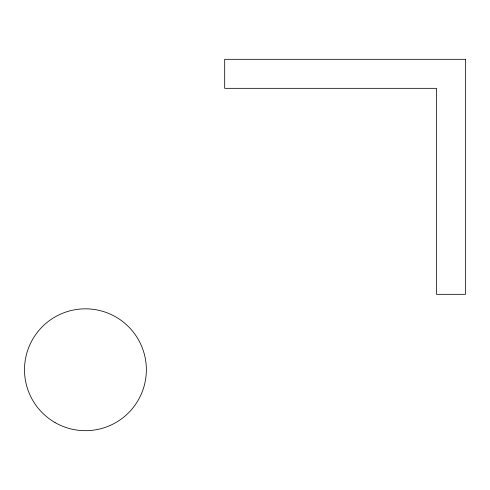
<?xml version="1.0" encoding="UTF-8"?>
<svg xmlns="http://www.w3.org/2000/svg" width="490" height="490" viewBox="0 0 490 490"><rect width="100%" height="100%" fill="white"/><g stroke="black" fill="none" stroke-linecap="round" stroke-linejoin="round"><path stroke-width="0.73" d="M465.5 59.315L224.69 59.315L224.69 88.329L436.486 88.329L436.486 294.325L465.5 294.325L465.5 59.315M54.966 422.521A60.925 60.925 0 0 0 146.357 369.754A60.925 60.925 0 0 0 54.966 316.993A60.925 60.925 0 0 0 54.966 422.521"/></g></svg>
